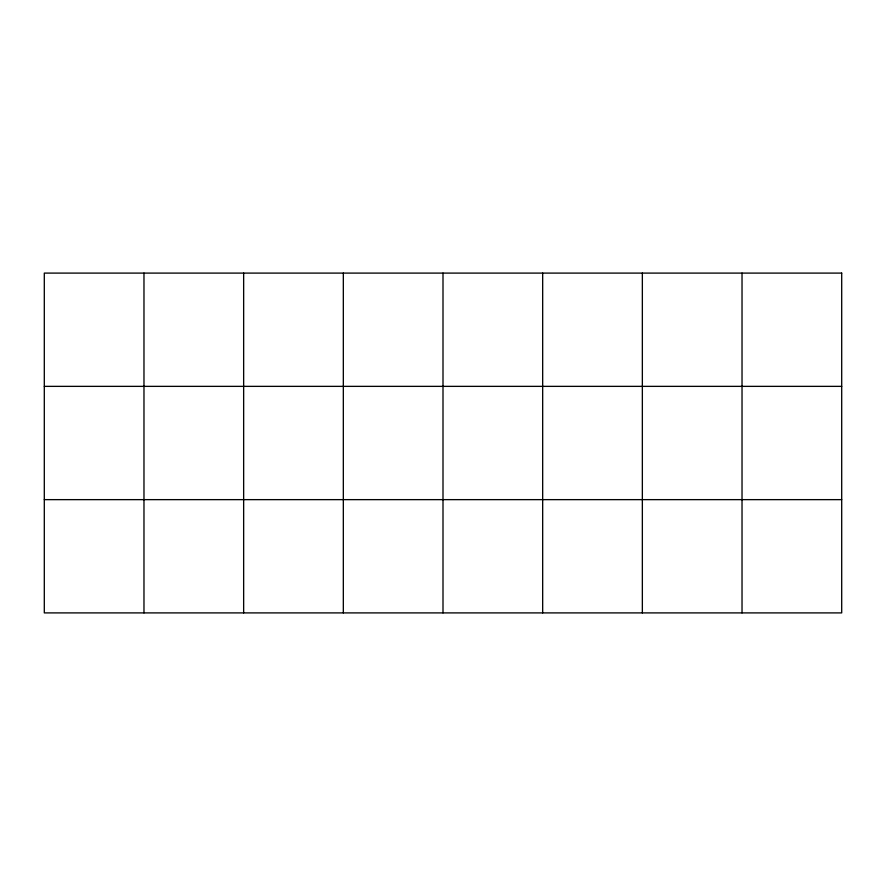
<?xml version="1.0" encoding="UTF-8"?>
<svg xmlns="http://www.w3.org/2000/svg" width="886" height="886" viewBox="0 0 886 886"><rect width="100%" height="100%" fill="white"/><g stroke="black" fill="none" stroke-linecap="round" stroke-linejoin="round"><path stroke-width="1.33" d="M44.3 386.362L841.7 386.362M44.3 499.638L841.7 499.638M742.025 273.098L742.025 612.902M642.35 273.098L642.35 612.902M542.675 273.098L542.675 612.902M443 273.098L443 612.902M343.325 273.098L343.325 612.902M243.65 273.098L243.65 612.902M143.975 273.098L143.975 612.902M841.7 273.098L44.3 273.098L44.3 612.902L841.7 612.902L841.7 273.098"/></g></svg>
